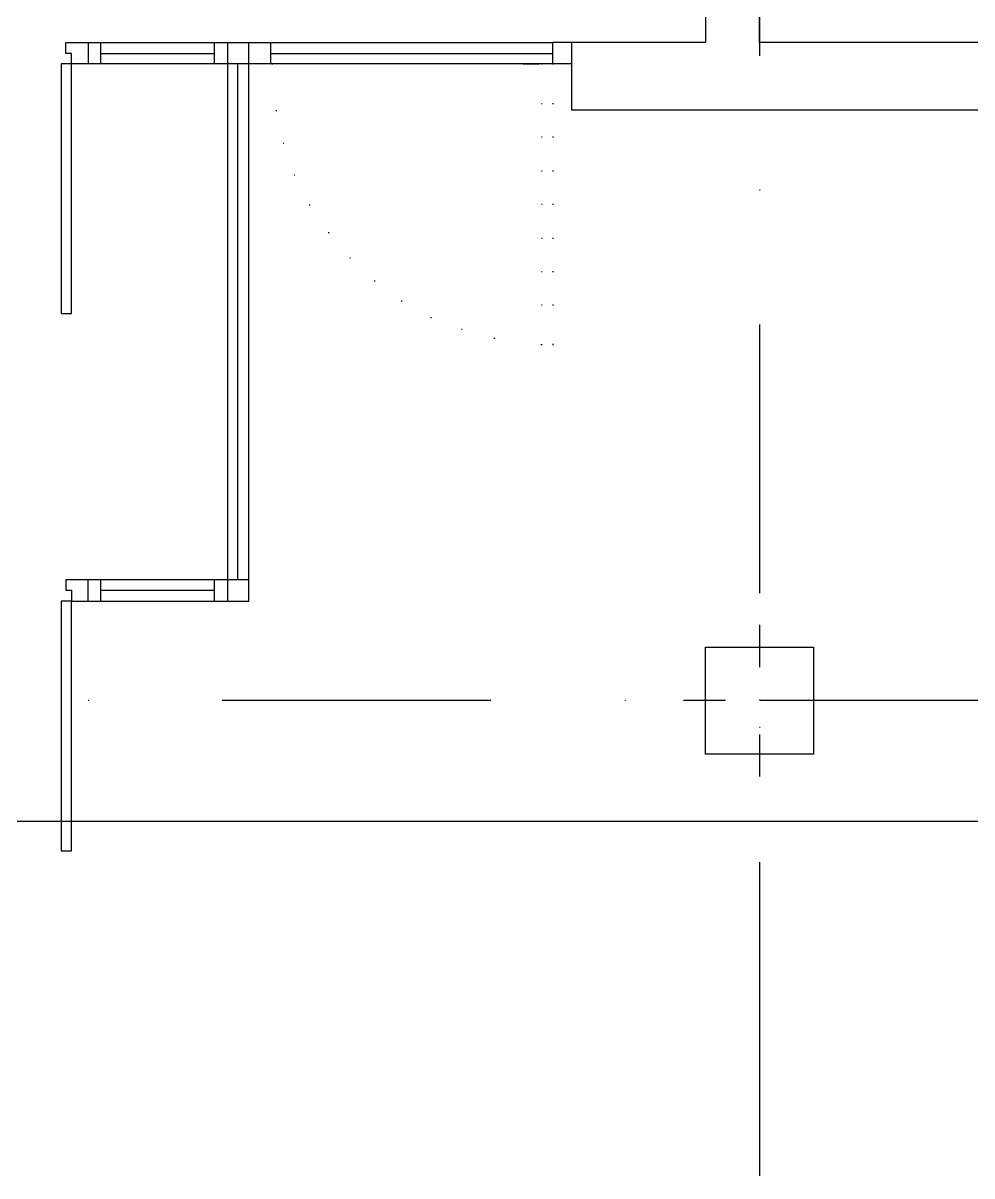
# Model space of a CAD drawing. Header units: millimetres. Extents: x -36361 to 19552, y -12473 to 22835.
# Drawn here: x -7004 to -3418, y -10816 to -6458 of the extents above; entities that cross this region are included whole.
import ezdxf

# ---------------------------------------------------------------- set-up
doc = ezdxf.new("R2010")
doc.units = ezdxf.units.MM
doc.layers.add('PDF3_Geometría', color=15, linetype='Continuous', true_color=0x944a4a)

msp = doc.modelspace()

# ---------------------------------------------------------------- linework, layer by layer
at = {"layer": 'PDF3_Geometría', "color": 1, "lineweight": 25}
msp.add_lwpolyline([(17562.4, -9476.5), (-33113.2, -9476.5), (-33113.2, 11542.2), (17562.4, 11542.2)], close=True, dxfattribs=at)
at = {"layer": 'PDF3_Geometría', "color": 2, "lineweight": 25}
msp.add_lwpolyline([(-4424.1, -2519.2), (-4424.1, -6531.2), (-4930.5, -6531.2), (-4930.5, -6785.8), (-3357.5, -6785.8), (-3357.5, -6531.2), (-4220.4, -6531.2), (-4220.4, -2519.2)], dxfattribs=at)
at = {"layer": 'PDF3_Geometría', "color": 8, "lineweight": 25, "true_color": 0x7f7f7f}
for points in [[(-4220.4, -5566.4), (-4220.4, -6582.1)], [(-4220.4, -7088.5), (-4217.4, -7088.5)], [(-4220.4, -7597.8), (-4220.4, -8613.6)], [(-4220.4, -8733.4), (-4220.4, -8892.2)], [(-6758.2, -9018.1), (-6755.2, -9018.1)], [(-6251.8, -9018.1), (-5236.1, -9018.1)], [(-4729.7, -9018.1), (-4726.7, -9018.1)], [(-4508, -9018.1), (-4349.2, -9018.1)], [(-4220.4, -9018.1), (-4217.4, -9018.1), (-4220.4, -9018.1), (-3204.6, -9018.1)], [(-4094.5, -9018.1), (-3932.7, -9018.1)], [(-4220.4, -9119.9), (-4217.4, -9119.9)], [(-4220.4, -9146.9), (-4220.4, -9305.7)], [(-4220.4, -9629.3), (-4220.4, -10815.8)]]:
    msp.add_lwpolyline(points, dxfattribs=at)
at = {"layer": 'PDF3_Geometría', "color": 3, "lineweight": 25}
for points in [[(-6758.2, -6531.2), (-6758.2, -6612.1), (-6821.1, -6612.1), (-6821.1, -6573.1), (-6842.1, -6573.1), (-6842.1, -6531.2), (-6069.1, -6531.2), (-6069.1, -6612.1)], [(-6150, -8562.6), (-6842.1, -8562.6), (-6842.1, -8601.6), (-6821.1, -8601.6), (-6821.1, -8643.5), (-6758.2, -8643.5), (-6150, -8643.5), (-6150, -6531.2)], [(-6710.3, -6612.1), (-6710.3, -6531.2)], [(-6281.8, -6531.2), (-6281.8, -6612.1)], [(-6230.9, -6531.2), (-6230.9, -8643.5)], [(-6069.1, -6531.2), (-5002.4, -6531.2)], [(-4930.5, -6531.2), (-5002.4, -6531.2), (-5002.4, -6612.1), (-4999.4, -6612.1)], [(-6710.3, -6573.1), (-6281.8, -6573.1)], [(-6069.1, -6573.1), (-5002.4, -6573.1)], [(-4930.5, -6612.1), (-6758.2, -6612.1)], [(-6191.9, -8562.6), (-6191.9, -6612.1)], [(-6063.1, -6612.1), (-6060.1, -6612.1)], [(-5113.3, -6612.1), (-5053.3, -6612.1)], [(-5044.3, -6612.1), (-5041.4, -6612.1)], [(-6048.1, -6788.8), (-6045.1, -6788.8)], [(-5044.3, -6761.9), (-5041.4, -6761.9)], [(-5002.4, -6761.9), (-4999.4, -6761.9)], [(-6021.1, -6911.7), (-6018.1, -6911.7)], [(-5044.3, -6887.7), (-5041.4, -6887.7)], [(-5002.4, -6887.7), (-4999.4, -6887.7)], [(-5979.2, -7031.5), (-5976.2, -7031.5)], [(-5044.3, -7016.6), (-5041.4, -7016.6)], [(-5002.4, -7016.6), (-4999.4, -7016.6)], [(-5922.2, -7145.4), (-5919.3, -7145.4)], [(-5044.3, -7142.4), (-5041.4, -7142.4)], [(-5002.4, -7142.4), (-4999.4, -7142.4)], [(-5850.3, -7250.3), (-5847.3, -7250.3)], [(-5044.3, -7271.2), (-5041.4, -7271.2)], [(-5002.4, -7271.2), (-4999.4, -7271.2)], [(-5769.4, -7346.1), (-5766.4, -7346.1)], [(-5044.3, -7397.1), (-5041.4, -7397.1)], [(-5002.4, -7397.1), (-4999.4, -7397.1)], [(-5676.6, -7433), (-5673.6, -7433)], [(-5574.7, -7507.9), (-5571.7, -7507.9)], [(-5044.3, -7522.9), (-5041.4, -7522.9)], [(-5002.4, -7522.9), (-4999.4, -7522.9)], [(-6860.1, -7555.9), (-6857.1, -7555.9)], [(-5463.8, -7570.9), (-5460.8, -7570.9)], [(-5347, -7615.8), (-5344, -7615.8)], [(-5224.1, -7648.8), (-5221.1, -7648.8)], [(-5047.3, -7672.7), (-5044.3, -7672.7), (-5041.4, -7672.7)], [(-6758.2, -8643.5), (-6758.2, -8562.6)], [(-6710.3, -8643.5), (-6710.3, -8562.6)], [(-6281.8, -8562.6), (-6281.8, -8643.5)], [(-6710.3, -8601.6), (-6281.8, -8601.6)], [(-6860.1, -9587.3), (-6857.1, -9587.3)]]:
    msp.add_lwpolyline(points, dxfattribs=at)
for points in [[(-6821.1, -7555.9), (-6821.1, -6612.1), (-6860.1, -6612.1), (-6860.1, -7555.9)], [(-4999.4, -7672.7), (-5002.4, -7672.7)], [(-6821.1, -9587.3), (-6821.1, -8643.5), (-6860.1, -8643.5), (-6860.1, -9587.3)]]:
    msp.add_lwpolyline(points, close=True, dxfattribs=at)
at = {"layer": 'PDF3_Geometría', "color": 7, "lineweight": 25}
msp.add_lwpolyline([(-4424.1, -9221.8), (-4424.1, -8817.3), (-4016.6, -8817.3), (-4016.6, -9221.8)], close=True, dxfattribs=at)

doc.saveas('drawing.dxf')
